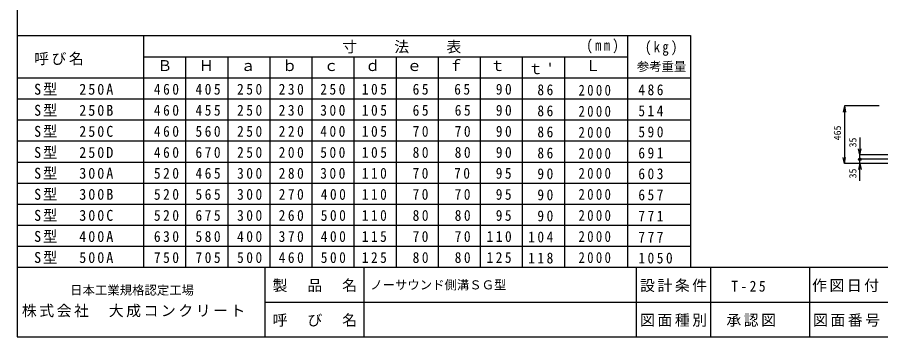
# Model space of a CAD drawing. Units: millimetres, scale not verified. Extents: x -2700 to 2700, y -1900 to 1800.
# Drawn here: x -2700 to 788, y -1900 to -611 of the extents above; entities that cross this region are included whole.
import ezdxf
from ezdxf.enums import TextEntityAlignment as Align

# ---------------------------------------------------------------- set-up
doc = ezdxf.new("R2010")
doc.units = ezdxf.units.MM
doc.header["$LTSCALE"] = 20
doc.header["$PDMODE"] = 32
doc.header["$PDSIZE"] = 10
doc.layers.add('0-2_2', color=4, linetype='Continuous')
doc.layers.add('F-0_240', color=2, linetype='Continuous')
doc.styles.add('ＭＳ ゴシック', font='')
doc.styles.get('ＭＳ ゴシック').set_extended_font_data('MS Gothic')

msp = doc.modelspace()

# ---------------------------------------------------------------- linework, layer by layer
at = {"layer": '0-2_2', "color": 7}
for p, q in [((-2700, -685), (20, -685)), ((-2190, -685), (-2190, -1620)), ((-235, -685), (-235, -1620)), ((20, -685), (20, -1620)), ((-2190, -770), (-235, -770)), ((-2020, -770), (-2020, -1620)), ((-1850, -770), (-1850, -1620)), ((-1680, -770), (-1680, -1620)), ((-1510, -770), (-1510, -1620)), ((-1340, -770), (-1340, -1620)), ((-1170, -770), (-1170, -1620)), ((-1000, -770), (-1000, -1620)), ((-830, -770), (-830, -1620)), ((-660, -770), (-660, -1620)), ((-490, -770), (-490, -1620)), ((-2700, -855), (20, -855)), ((-2700, -940), (20, -940)), ((-2700, -1025), (20, -1025)), ((-2700, -1110), (20, -1110)), ((-2700, -1195), (20, -1195)), ((-2700, -1280), (20, -1280)), ((-2700, -1365), (20, -1365)), ((-2700, -1450), (20, -1450)), ((-2700, -1535), (20, -1535))]:
    msp.add_line(p, q, dxfattribs=at)
at = {"layer": '0-2_2'}
for p, q in [((641.18, -968.76), (635.98, -993.22)), ((781.18, -968.76), (641.18, -968.76)), ((641.18, -968.76), (641.18, -1201.26)), ((641.18, -968.76), (646.38, -993.22)), ((703.68, -1166.26), (698.48, -1141.81)), ((641.18, -1201.26), (635.98, -1176.81)), ((641.18, -1201.26), (646.38, -1176.81)), ((865.36, -1166.26), (703.68, -1166.26)), ((703.68, -1183.76), (703.68, -1166.26)), ((821.18, -1183.76), (703.68, -1183.76)), ((703.68, -1201.26), (703.68, -1183.76)), ((821.18, -1201.26), (641.18, -1201.26)), ((821.18, -1201.26), (703.68, -1201.26)), ((703.68, -1201.26), (708.88, -1225.72))]:
    msp.add_line(p, q, dxfattribs=at)
for points in [[(703.68, -1096.26), (703.68, -1166.26), (708.88, -1141.81)], [(703.68, -1271.26), (703.68, -1201.26), (698.48, -1225.72)]]:
    msp.add_lwpolyline(points, dxfattribs=at)
msp.add_point((703.68, -1183.76), dxfattribs=at)
at = {"layer": 'F-0_240'}
for p, q in [((-2700, 1800), (-2700, -1900)), ((-2700, -1620), (2700, -1620)), ((-1700, -1620), (-1700, -1900)), ((-1300, -1620), (-1300, -1900)), ((-200, -1620), (-200, -1900)), ((100, -1620), (100, -1900)), ((500, -1620), (500, -1900)), ((-1700, -1760), (1640, -1760)), ((-2700, -1900), (2700, -1900))]:
    msp.add_line(p, q, dxfattribs=at)

# ---------------------------------------------------------------- texts
at = {"layer": '0-2_2', "color": 7, "style": 'ＭＳ ゴシック'}
for s, p in [('Ｂ', (-2134, -841)), ('Ｈ', (-1966, -841)), ('ａ', (-1798, -841)), ('ｂ', (-1630, -841)), ('ｃ', (-1462, -841)), ('ｄ', (-1294, -841)), ('ｅ', (-1126, -841)), ('ｆ', (-958, -841)), ('ｔ', (-790, -841)), ('Ｌ', (-404.63, -841))]:
    msp.add_text(s, height=43.99, dxfattribs=at).set_placement(p, align=Align.BOTTOM_LEFT)
at = {"layer": '0-2_2', "style": 'ＭＳ ゴシック'}
for s, p in [('参考重量', (-197.45, -839.1)), ('ノーサウンド側溝ＳＧ型', (-1274.05, -1720))]:
    msp.add_text(s, height=36.66, dxfattribs=at).set_placement(p, align=Align.BOTTOM_LEFT)
for s, p in [('465', (636.18, -1107.51)), ('35', (698.68, -1136.26)), ('35', (698.68, -1261.26))]:
    msp.add_text(s, height=29.33, rotation=90, dxfattribs=at).set_placement(p, align=Align.BOTTOM_LEFT)
at = {"layer": '0-2_2', "color": 7, "char_height": 43.99, "attachment_point": 7, "style": 'ＭＳ ゴシック'}
for s, insert in [('\\T1.38;\\W0.85;(mm)', (-401, -757)), ('\\T1.17;寸\u3000\u3000法\u3000\u3000表', (-1387.42, -757)), ('\\T1.38;\\W0.85;(kg)', (-164.13, -766.62)), ('\\T1.17;呼び名', (-2631.93, -804.68)), ("\\T1.22;ｔ'", (-636, -841)), ('\\T1.28;\\W0.95;S型\u3000250A', (-2631.94, -926)), ('\\T1.38;\\W0.9;460', (-2148, -923.7)), ('\\T1.38;\\W0.9;405', (-1980, -923.7)), ('\\T1.38;\\W0.9;250', (-1812, -923.7)), ('\\T1.38;\\W0.9;230', (-1644, -923.7)), ('\\T1.38;\\W0.9;250', (-1476, -923.7)), ('\\T1.38;\\W0.9;105', (-1308, -923.7)), ('\\T1.38;\\W0.9;\\~65', (-1140, -923.7)), ('\\T1.38;\\W0.9;\\~65', (-972, -923.7)), ('\\T1.38;\\W0.9;\\~90', (-804, -923.7)), ('\\T1.38;\\W0.9;\\~86', (-636, -926)), ('\\T1.38;\\W0.85;2000', (-432.63, -927.71)), ('\\T1.38;\\W0.9;486', (-191, -926)), ('\\T1.28;\\W0.95;S型\u3000250B', (-2631.94, -1011)), ('\\T1.38;\\W0.9;460', (-2148, -1008.7)), ('\\T1.38;\\W0.9;455', (-1980, -1008.7)), ('\\T1.38;\\W0.9;250', (-1812, -1008.7)), ('\\T1.38;\\W0.9;230', (-1644, -1008.7)), ('\\T1.38;\\W0.9;300', (-1476, -1008.7)), ('\\T1.38;\\W0.9;105', (-1308, -1008.7)), ('\\T1.38;\\W0.9;\\~65', (-1140, -1008.7)), ('\\T1.38;\\W0.9;\\~65', (-970, -1008.7)), ('\\T1.38;\\W0.9;\\~90', (-804, -1008.7)), ('\\T1.38;\\W0.9;\\~86', (-636, -1011)), ('\\T1.38;\\W0.85;2000', (-432.63, -1012.71)), ('\\T1.38;\\W0.9;514', (-191, -1011)), ('\\T1.28;\\W0.95;S型\u3000250C', (-2631.94, -1096)), ('\\T1.38;\\W0.9;460', (-2148, -1093.7)), ('\\T1.38;\\W0.9;560', (-1980, -1093.7)), ('\\T1.38;\\W0.9;250', (-1812, -1093.7)), ('\\T1.38;\\W0.9;220', (-1644, -1093.7)), ('\\T1.38;\\W0.9;400', (-1476, -1093.7)), ('\\T1.38;\\W0.9;105', (-1308, -1093.7)), ('\\T1.38;\\W0.9;\\~70', (-1140, -1093.7)), ('\\T1.38;\\W0.9;\\~70', (-970, -1093.7)), ('\\T1.38;\\W0.9;\\~90', (-804, -1093.7)), ('\\T1.38;\\W0.9;\\~86', (-636, -1096)), ('\\T1.38;\\W0.85;2000', (-432.63, -1097.71)), ('\\T1.38;\\W0.9;590', (-191, -1096)), ('\\T1.28;\\W0.95;S型\u3000250D', (-2631.94, -1181)), ('\\T1.38;\\W0.9;460', (-2148, -1178.7)), ('\\T1.38;\\W0.9;670', (-1980, -1178.7)), ('\\T1.38;\\W0.9;250', (-1812, -1178.7)), ('\\T1.38;\\W0.9;200', (-1644, -1178.7)), ('\\T1.38;\\W0.9;500', (-1476, -1178.7)), ('\\T1.38;\\W0.9;105', (-1308, -1178.7)), ('\\T1.38;\\W0.9;\\~80', (-1140, -1178.7)), ('\\T1.38;\\W0.9;\\~80', (-970, -1178.7)), ('\\T1.38;\\W0.9;\\~90', (-804, -1178.7)), ('\\T1.38;\\W0.9;\\~86', (-636, -1181)), ('\\T1.38;\\W0.85;2000', (-432.63, -1182.71)), ('\\T1.38;\\W0.9;691', (-191, -1181)), ('\\T1.28;\\W0.95;S型\u3000300A', (-2631.94, -1265)), ('\\T1.38;\\W0.9;520', (-2148, -1263.07)), ('\\T1.38;\\W0.9;465', (-1980, -1263.07)), ('\\T1.38;\\W0.9;300', (-1812, -1263.07)), ('\\T1.38;\\W0.9;280', (-1644, -1263.07)), ('\\T1.38;\\W0.9;300', (-1476, -1263.07)), ('\\T1.37;\\W0.9;110', (-1308, -1263.07)), ('\\T1.37;\\W0.9;\\~70', (-1140, -1263.07)), ('\\T1.37;\\W0.9;\\~70', (-972, -1263.07)), ('\\T1.37;\\W0.9;\\~95', (-804, -1263.07)), ('\\T1.38;\\W0.9;\\~90', (-636, -1265)), ('\\T1.38;\\W0.85;2000', (-432.63, -1263.07)), ('\\T1.38;\\W0.9;603', (-191, -1265)), ('\\T1.28;\\W0.95;S型\u3000300B', (-2631.94, -1350)), ('\\T1.38;\\W0.9;520', (-2148, -1348.07)), ('\\T1.38;\\W0.9;565', (-1980, -1348.07)), ('\\T1.38;\\W0.9;300', (-1812, -1348.07)), ('\\T1.38;\\W0.9;270', (-1644, -1348.07)), ('\\T1.38;\\W0.9;400', (-1474, -1348.07)), ('\\T1.37;\\W0.9;110', (-1308, -1348.07)), ('\\T1.37;\\W0.9;\\~70', (-1140, -1348.07)), ('\\T1.37;\\W0.9;\\~70', (-970, -1348.07)), ('\\T1.37;\\W0.9;\\~95', (-804, -1348.07)), ('\\T1.38;\\W0.9;\\~90', (-636, -1350)), ('\\T1.38;\\W0.85;2000', (-432.63, -1348.07)), ('\\T1.38;\\W0.9;657', (-191, -1350)), ('\\T1.28;\\W0.95;S型\u3000300C', (-2631.94, -1435)), ('\\T1.38;\\W0.9;520', (-2148, -1433.07)), ('\\T1.38;\\W0.9;675', (-1980, -1433.07)), ('\\T1.38;\\W0.9;300', (-1812, -1433.07)), ('\\T1.38;\\W0.9;260', (-1644, -1433.07)), ('\\T1.38;\\W0.9;500', (-1474, -1433.07)), ('\\T1.37;\\W0.9;110', (-1308, -1433.07)), ('\\T1.38;\\W0.9;\\~80', (-1140, -1433.07)), ('\\T1.38;\\W0.9;\\~80', (-970, -1433.07)), ('\\T1.37;\\W0.9;\\~95', (-804, -1433.07)), ('\\T1.38;\\W0.9;\\~90', (-636, -1435)), ('\\T1.38;\\W0.85;2000', (-432.63, -1433.07)), ('\\T1.38;\\W0.9;771', (-191, -1435)), ('\\T1.28;\\W0.95;S型\u3000400A', (-2631.94, -1520)), ('\\T1.38;\\W0.9;630', (-2148, -1518.07)), ('\\T1.38;\\W0.9;580', (-1980, -1518.07)), ('\\T1.38;\\W0.9;400', (-1812, -1518.07)), ('\\T1.38;\\W0.9;370', (-1644, -1518.07)), ('\\T1.38;\\W0.9;400', (-1474, -1518.07)), ('\\T1.37;\\W0.9;115', (-1308, -1518.07)), ('\\T1.37;\\W0.9;\\~70', (-1140, -1518.07)), ('\\T1.38;\\W0.9;\\~70', (-970, -1518.07)), ('\\T1.38;\\W0.9;110', (-804, -1518.07)), ('\\T1.38;\\W0.9;104', (-636, -1520)), ('\\T1.38;\\W0.85;2000', (-432.63, -1518.07)), ('\\T1.38;\\W0.9;777', (-191, -1520)), ('\\T1.28;\\W0.95;S型\u3000500A', (-2631.94, -1605)), ('\\T1.38;\\W0.9;750', (-2148, -1603.07)), ('\\T1.38;\\W0.9;705', (-1980, -1603.07)), ('\\T1.38;\\W0.9;500', (-1812, -1603.07)), ('\\T1.38;\\W0.9;460', (-1644, -1603.07)), ('\\T1.38;\\W0.9;500', (-1474, -1603.07)), ('\\T1.37;\\W0.9;125', (-1308, -1603.07)), ('\\T1.38;\\W0.9;\\~80', (-1140, -1603.07)), ('\\T1.38;\\W0.9;\\~80', (-970, -1603.07)), ('\\T1.37;\\W0.9;125', (-804, -1603.07)), ('\\T1.38;\\W0.9;118', (-636, -1605)), ('\\T1.38;\\W0.85;2000', (-432.63, -1603.07)), ('\\T1.38;\\W0.9;1050', (-191, -1605)), ('\\T1.38;\\W0.9;T-25', (184.5, -1718.66))]:
    msp.add_mtext(s, dxfattribs=dict(at, insert=insert))
at = {"layer": 'F-0_240', "color": 4, "style": 'ＭＳ ゴシック'}
msp.add_text('日本工業規格認定工場', height=36.66, dxfattribs=at).set_placement((-2486.22, -1741.22), align=Align.BOTTOM_LEFT)
at = {"layer": 'F-0_240', "color": 7, "char_height": 43.99, "attachment_point": 7, "style": 'ＭＳ ゴシック'}
for s, insert in [('\\T1.17;製\u3000品\u3000名', (-1668.33, -1720)), ('\\T1.17;設計条件', (-184.1, -1720)), ('\\T1.17;作図日付', (510.71, -1720)), ('\\T1.17;株式会社\u3000大成コンクリート', (-2681.23, -1822.03)), ('\\T1.17;呼\u3000び\u3000名', (-1668.33, -1860)), ('\\T1.17;図面種別', (-184.1, -1860)), ('\\T1.17;承認図', (164.38, -1860)), ('\\T1.17;図面番号', (514.76, -1860))]:
    msp.add_mtext(s, dxfattribs=dict(at, insert=insert))

doc.saveas('drawing.dxf')
